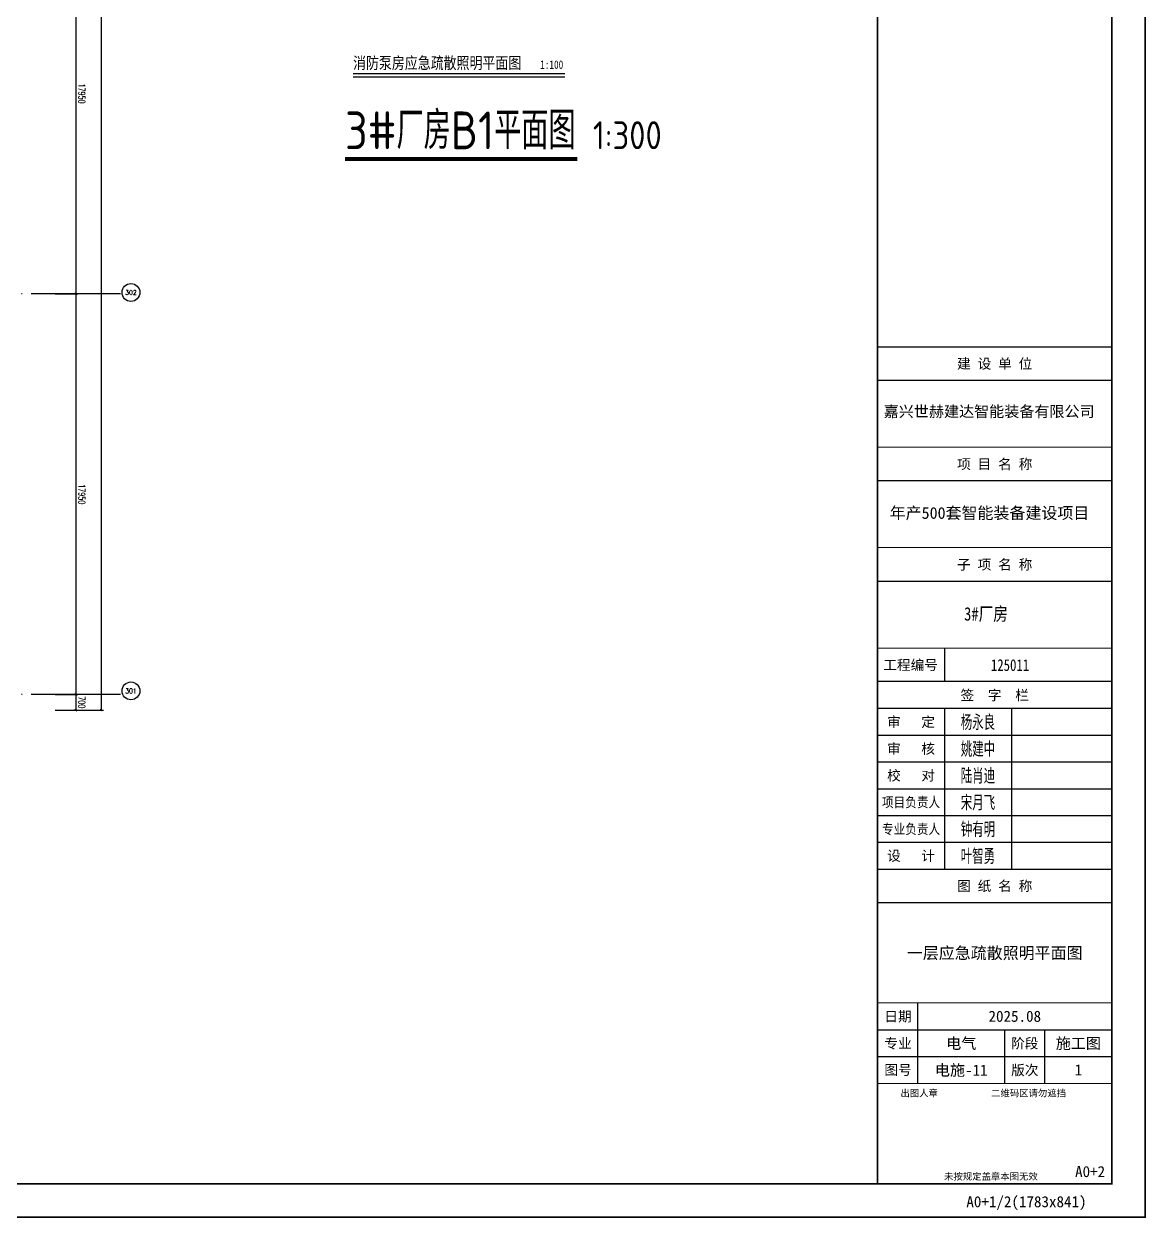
# Model space of a CAD drawing. Extents: x -1396510 to 1250330, y -1892470 to 1623980.
# Drawn here: x 521851 to 572154, y -1383327 to -1329829 of the extents above; entities that cross this region are included whole.
import ezdxf
from ezdxf.enums import TextEntityAlignment as Align

# ---------------------------------------------------------------- set-up
doc = ezdxf.new("R2010")
doc.units = 0
doc.header["$LTSCALE"] = 1000
doc.header["$MEASUREMENT"] = 0
doc.linetypes.add('DOTE', pattern=[2.42, 2, -0.2, 0.02, -0.2])
doc.layers.get('Defpoints').update_dxf_attribs({"color": 210})
for name, color, linetype in [('0-cxFrame', 155, 'Continuous'), ('A-AXIS-D', 1, 'Continuous'), ('A-AXIS-DOTE', 14, 'DOTE'), ('DIM_SYMB', 3, 'Continuous'), ('PUB_TEXT', 7, 'Continuous'), ('qianming', 155, 'Continuous'), ('经纶图框—文字', 3, 'Continuous')]:
    doc.layers.add(name, color=color, linetype=linetype)
doc.layers.add('0-cxText', color=131, linetype='Continuous', lineweight=25)
doc.layers.add('A-云线2', color=3, linetype='Continuous', plot=False)
doc.styles.add('-宋体', font='', dxfattribs={"width": 0.8})
doc.styles.add('_TCH_AXIS', font='COMPLEX', dxfattribs={"bigfont": 'GBCBIG'})
doc.styles.add('_TCH_DIM_T3', font='SIMPLEX', dxfattribs={"width": 0.705882, "bigfont": 'GBCBIG'})
doc.styles.add('A-DIM_T3', font='SIMPLEX', dxfattribs={"width": 0.705882, "bigfont": 'GBCBIG'})
doc.styles.add('BZHZ', font='bzxw', dxfattribs={"width": 0.8, "bigfont": 'bzhz'})
doc.styles.add('cx_biaoti', font='')
doc.styles.add('cx_tuming', font='simhei.ttf')
doc.styles.add('cx_tuqian1', font='')
doc.styles.get("Standard").update_dxf_attribs({"font": 'gbenor.shx', "bigfont": 'gbcbig.shx'})
doc.styles.add('TKJY_宋体', font='', dxfattribs={"width": 0.8})
doc.styles.add('黑体', font='simhei.ttf', dxfattribs={"height": 12})
doc.styles.get('-宋体').set_extended_font_data('SimSun')
doc.styles.get('cx_biaoti').set_extended_font_data('SimSun')
doc.styles.get('cx_tuqian1').set_extended_font_data('SimSun')
doc.styles.get('TKJY_宋体').set_extended_font_data('SimSun')
doc.dimstyles.new('_TCH_ARCH&&100', dxfattribs={"dimtxt": 297.5, "dimasz": 100, "dimexe": 100, "dimexo": 100, "dimgap": 126.25, "dimtad": 1, "dimdec": 0, "dimzin": 0, "dimdsep": 46, "dimtxsty": '_TCH_DIM_T3', "dimblk": 'ARCHTICK', "dimcen": 0.09, "dimclrt": 7, "dimazin": 2, "dimtfac": 1, "dimtdec": 0, "dimtix": 1, "dimtmove": 2, "dimatfit": 3, "dimfxl": 0, "dimtolj": 1, "dimtzin": 0, "dimarcsym": 0})
doc.dimstyles.new('A-DIM&&100', dxfattribs={"dimtxt": 297.5, "dimasz": 100, "dimexe": 100, "dimexo": 100, "dimgap": 126.25, "dimtad": 1, "dimdec": 0, "dimzin": 0, "dimdsep": 46, "dimtxsty": 'A-DIM_T3', "dimblk": 'ARCHTICK', "dimcen": 0.09, "dimclrt": 7, "dimazin": 2, "dimtfac": 1, "dimtdec": 0, "dimtix": 1, "dimtmove": 2, "dimatfit": 3, "dimfxl": 0, "dimtolj": 1, "dimtzin": 0, "dimarcsym": 0})

# ---------------------------------------------------------------- blocks, each defined once
blk = doc.blocks.new('_ArchTick')
at = {"color": 0, "linetype": 'ByBlock', "const_width": 0.4}
blk.add_lwpolyline([(-0.5, -0.5), (0.5, 0.5)], dxfattribs=at)
blk = doc.blocks.new('*D506')
at = {"layer": 'A-AXIS-D', "color": 0, "lineweight": -2, "transparency": 16777216}
for p, q in [((187894, -35900), (188910, -35900)), ((188810, -35900), (188810, -53850)), ((187894, -53850), (188910, -53850))]:
    blk.add_line(p, q, dxfattribs=at)
at = {"layer": 'Defpoints', "color": 0, "transparency": 16777216}
for p in [(187794, -35900), (187794, -53850), (188810, -53850)]:
    blk.add_point(p, dxfattribs=at)
at = {"layer": 'A-AXIS-D', "color": 0, "lineweight": -2, "transparency": 16777216, "xscale": 100, "yscale": 100, "zscale": 100}
for p, rotation in [((188810, -35900), 90), ((188810, -53850), 270)]:
    blk.add_blockref('_ArchTick', p, dxfattribs=dict(at, rotation=rotation))
at = {"layer": 'A-AXIS-D', "color": 7, "transparency": 16777216, "insert": (189085, -44875), "char_height": 297.5, "attachment_point": 5, "rotation": 270, "style": 'A-DIM_T3'}
blk.add_mtext('\\A1;17950', dxfattribs=at)
blk = doc.blocks.new('*D507')
at = {"layer": 'A-AXIS-D', "color": 0, "lineweight": -2, "transparency": 16777216}
for p, q in [((187894, -53850), (188910, -53850)), ((188810, -53850), (188810, -71800)), ((187894, -71800), (188910, -71800))]:
    blk.add_line(p, q, dxfattribs=at)
at = {"layer": 'Defpoints', "color": 0, "transparency": 16777216}
for p in [(187794, -53850), (187794, -71800), (188810, -71800)]:
    blk.add_point(p, dxfattribs=at)
at = {"layer": 'A-AXIS-D', "color": 0, "lineweight": -2, "transparency": 16777216, "xscale": 100, "yscale": 100, "zscale": 100}
for p, rotation in [((188810, -53850), 90), ((188810, -71800), 270)]:
    blk.add_blockref('_ArchTick', p, dxfattribs=dict(at, rotation=rotation))
at = {"layer": 'A-AXIS-D', "color": 7, "transparency": 16777216, "insert": (189085, -62825), "char_height": 297.5, "attachment_point": 5, "rotation": 270, "style": 'A-DIM_T3'}
blk.add_mtext('\\A1;17950', dxfattribs=at)
blk = doc.blocks.new('*D508')
at = {"layer": 'A-AXIS-D', "color": 0, "lineweight": -2, "transparency": 16777216}
for p, q in [((187894, -71800), (188910, -71800)), ((188810, -71800), (188810, -72500)), ((187894, -72500), (188910, -72500))]:
    blk.add_line(p, q, dxfattribs=at)
at = {"layer": 'Defpoints', "color": 0, "transparency": 16777216}
for p in [(187794, -71800), (187794, -72500), (188810, -72500)]:
    blk.add_point(p, dxfattribs=at)
at = {"layer": 'A-AXIS-D', "color": 0, "lineweight": -2, "transparency": 16777216, "xscale": 100, "yscale": 100, "zscale": 100}
for p, rotation in [((188810, -71800), 90), ((188810, -72500), 270)]:
    blk.add_blockref('_ArchTick', p, dxfattribs=dict(at, rotation=rotation))
at = {"layer": 'A-AXIS-D', "color": 7, "transparency": 16777216, "insert": (189085, -72150), "char_height": 297.5, "attachment_point": 5, "rotation": 270, "style": 'A-DIM_T3'}
blk.add_mtext('\\A1;700', dxfattribs=at)
blk = doc.blocks.new('*D5829')
at = {"layer": 'A-AXIS-D', "color": 0, "lineweight": -2, "transparency": 16777216}
for p, q in [((188154, 700), (190050, 700)), ((189950, 700), (189950, -72500)), ((188154, -72500), (190050, -72500))]:
    blk.add_line(p, q, dxfattribs=at)
at = {"layer": 'Defpoints', "color": 0, "transparency": 16777216}
for p in [(188054, 700), (188054, -72500), (189950, -72500)]:
    blk.add_point(p, dxfattribs=at)
at = {"layer": 'A-AXIS-D', "color": 0, "lineweight": -2, "transparency": 16777216, "xscale": 100, "yscale": 100, "zscale": 100}
for p, rotation in [((189950, 700), 90), ((189950, -72500), 270)]:
    blk.add_blockref('_ArchTick', p, dxfattribs=dict(at, rotation=rotation))
at = {"layer": 'A-AXIS-D', "color": 7, "transparency": 16777216, "insert": (190225, -35900), "char_height": 297.5, "attachment_point": 5, "rotation": 270, "style": '_TCH_DIM_T3'}
blk.add_mtext('\\A1;73200', dxfattribs=at)
blk = doc.blocks.new('zjcx_lan_qianzi(Dragon)')
for p, q in [((-7000, 4800), (0, 4800)), ((-5000, 4800), (-5000, 0)), ((-3000, 4800), (-3000, 0)), ((-7000, 4000), (0, 4000)), ((-7000, 3200), (0, 3200)), ((-7000, 2400), (0, 2400)), ((-7000, 1600), (0, 1600)), ((-7000, 800), (0, 800))]:
    blk.add_line(p, q)
at = {"const_width": 30}
blk.add_lwpolyline([(-7000, 5600), (0, 5600)], dxfattribs=at)
blk.add_lwpolyline([(-7000, 5600), (0, 5600), (0, 0), (-7000, 0)], close=True, dxfattribs=at)
at = {"style": 'cx_biaoti'}
for s, p in [('签  字  栏', (-3500, 5200)), ('审   定', (-6000, 4400)), ('审   核', (-6000, 3600)), ('校   对', (-6000, 2800)), ('设   计', (-6000, 400))]:
    blk.add_text(s, height=300, dxfattribs=at).set_placement(p, align=Align.MIDDLE)
at = {"style": 'cx_biaoti', "width": 0.85}
for s, p in [('项目负责人', (-6000, 2000)), ('专业负责人', (-6000, 1200))]:
    blk.add_text(s, height=300, dxfattribs=at).set_placement(p, align=Align.MIDDLE)
blk = doc.blocks.new('T-签字(Dragon)')
at = {"layer": '0-cxFrame'}
blk.add_blockref('zjcx_lan_qianzi(Dragon)', (0, 0), dxfattribs=at)
at = {"layer": 'qianming', "style": 'BZHZ', "width": 0.8}
for s, p in [('杨永良', (-4000, 4400)), ('姚建中', (-4000, 3600)), ('陆肖迪', (-4000, 2800)), ('宋月飞', (-4000, 2000)), ('钟有明', (-4000, 1200)), ('叶智勇', (-4000, 400))]:
    blk.add_text(s, height=450, dxfattribs=at).set_placement(p, align=Align.MIDDLE)
blk = doc.blocks.new('zjcx_lan_tuming(Dragon)')
for p, q in [((-7000, 8400), (0, 8400)), ((-5800, 3000), (-5800, 5400)), ((-7000, 4600), (0, 4600)), ((-3200, 3000), (-3200, 4600)), ((-2000, 3000), (-2000, 4600)), ((-7000, 3800), (0, 3800))]:
    blk.add_line(p, q)
at = {"const_width": 30}
for points in [[(-7000, 9400), (0, 9400)], [(-7000, 5400), (0, 5400)], [(-7000, 3000), (0, 3000)], [(-7000, 0), (0, 0)]]:
    blk.add_lwpolyline(points, dxfattribs=at)
blk.add_lwpolyline([(-7000, 9400), (0, 9400), (0, 0), (-7000, 0)], close=True)
at = {"style": 'cx_biaoti'}
for s, p in [('图 纸 名 称', (-3500, 8900)), ('日期', (-6388, 5000)), ('专业', (-6388, 4200)), ('阶段', (-2600, 4200)), ('图号', (-6388, 3400)), ('版次', (-2600, 3400))]:
    blk.add_text(s, height=300, dxfattribs=at).set_placement(p, align=Align.MIDDLE)
for s, p in [('出图人章', (-6316, 2607)), ('二维码区请勿遮挡', (-3609, 2607)), ('未按规定盖章本图无效', (-5013, 120))]:
    blk.add_text(s, height=200, dxfattribs=at).set_placement(p)
blk = doc.blocks.new('T-图签(Dragon)')
blk.add_blockref('zjcx_lan_tuming(Dragon)', (0, 0))
at = {"color": 3, "style": 'cx_biaoti'}
for s, p in [('2025.08', (-2900, 5000)), ('电气', (-4500, 4200)), ('施工图', (-1000, 4200))]:
    blk.add_text(s, height=330, dxfattribs=at).set_placement(p, align=Align.MIDDLE)
blk = doc.blocks.new('zjcx_lan_xiangmu(Dragon)')
for p, q in [((-7000, 9000), (0, 9000)), ((-7000, 6000), (0, 6000)), ((-7000, 3000), (0, 3000)), ((-5000, 1000), (-5000, 0))]:
    blk.add_line(p, q)
at = {"const_width": 30}
for points in [[(-7000, 10000), (0, 10000)], [(-7000, 7000), (0, 7000)], [(-7000, 7000), (0, 7000)], [(-7000, 4000), (0, 4000)], [(-7000, 4000), (0, 4000)], [(-7000, 1000), (0, 1000)], [(-7000, 0), (0, 0)]]:
    blk.add_lwpolyline(points, dxfattribs=at)
blk.add_lwpolyline([(-7000, 10000), (0, 10000), (0, 0), (-7000, 0)], close=True)
at = {"style": 'cx_biaoti'}
for s, p in [('建 设 单 位', (-3500, 9500)), ('项 目 名 称', (-3500, 6500)), ('子 项 名 称', (-3500, 3500)), ('工程编号', (-6013, 500))]:
    blk.add_text(s, height=300, dxfattribs=at).set_placement(p, align=Align.MIDDLE)
blk = doc.blocks.new('T-项目(Dragon)')
blk.add_blockref('zjcx_lan_xiangmu(Dragon)', (0, 0))
at = {"color": 3, "style": 'cx_tuming'}
for s, height, p in [('嘉兴世赫建达智能装备有限公司', 330, (-6816, 7901)), ('年产500套智能装备建设项目 ', 350, (-6638, 4859))]:
    blk.add_text(s, height=height, dxfattribs=at).set_placement(p)
at = {"layer": '经纶图框—文字', "color": 4, "style": 'TKJY_宋体', "width": 0.8}
blk.add_text('125011', height=350, dxfattribs=at).set_placement((-3042, 316), align=Align.CENTER)
blk = doc.blocks.new('zjcx_T0(Dragon)')
at = {"layer": '0-cxFrame', "const_width": 50}
blk.add_lwpolyline([(0, 82100), (-7000, 82100), (-7000, 0), (0, 0)], close=True, dxfattribs=at)
at = {"layer": '0-cxFrame'}
for name, p in [('T-项目(Dragon)', (0, 15000)), ('T-签字(Dragon)', (0, 9400)), ('T-图签(Dragon)', (0, 0))]:
    blk.add_blockref(name, p, dxfattribs=at)
blk = doc.blocks.new('TK22.A0+2 L(Dragon)')
at = {"layer": '0-cxFrame', "color": 7, "const_width": 0.5}
blk.add_lwpolyline([(0, 0), (-1783, 0), (-1783, 841), (0, 841)], close=True, dxfattribs=at)
at = {"layer": '0-cxFrame', "const_width": 0.5}
for points in [[(-80, 10), (-1763, 10), (-1763, 831), (-80, 831)], [(-10, 10), (-80, 10), (-80, 831), (-10, 831)]]:
    blk.add_lwpolyline(points, close=True, dxfattribs=at)
at = {"layer": '0-cxFrame', "xscale": 0.01, "yscale": 0.01, "zscale": 0.01}
blk.add_blockref('zjcx_T0(Dragon)', (-10, 10), dxfattribs=at)
at = {"style": '黑体', "flags": 4}
blk.add_attdef('图幅', text='', height=3.3, dxfattribs=at).set_placement((-40, 3), align=Align.RIGHT)
at = {"layer": '0-cxFrame', "style": '黑体'}
blk.add_text('(1783x841)', height=3.3, dxfattribs=at).set_placement((-40, 3))
at = {"layer": '0-cxText', "flags": 4}
for tag, height, style, p in [('建设单位', 3.5, 'cx_tuming', (-45, 240)), ('项目名称', 3.5, 'cx_tuming', (-45, 210)), ('子项名称', 3.5, 'cx_tuming', (-45, 180)), ('工程编号', 3.3, 'cx_tuqian1', (-35, 165)), ('图名1', 3.5, 'cx_tuming', (-45, 87)), ('图名2', 3.5, 'cx_tuming', (-45, 79)), ('图名3', 3.5, 'cx_tuming', (-45, 71)), ('出图日期', 3.3, 'cx_tuqian1', (-39, 60)), ('专业', 3.3, 'cx_tuqian1', (-55, 52)), ('图号', 3.3, 'cx_tuqian1', (-55, 44)), ('版次', 3.3, 'cx_tuqian1', (-20, 44))]:
    blk.add_attdef(tag, text='', height=height, dxfattribs=dict(at, style=style)).set_placement(p, align=Align.MIDDLE)
at = {"layer": 'Defpoints', "color": 6, "flags": 4}
for tag, height, style, p in [('tufu', 3.3, '黑体', (-12, 12)), ('dwfname', 4, 'cx_tuqian1', (-80, 3))]:
    blk.add_attdef(tag, text='', height=height, dxfattribs=dict(at, style=style)).set_placement(p, align=Align.RIGHT)
blk = doc.blocks.new('世赫3#厂房一层0821')
at = {"layer": 'A-AXIS-D'}
for centre in [(191283.7, -53785.7), (191283.7, -71635.7)]:
    blk.add_circle(centre, 400, dxfattribs=at)
at = {"layer": 'A-AXIS-DOTE', "color": 8, "ltscale": 2}
for p, q in [((190814.2, -53850), (-5155.8, -53850)), ((190814.2, -71800), (-5155.8, -71800))]:
    blk.add_line(p, q, dxfattribs=at)
at = {"layer": 'DIM_SYMB', "const_width": 175}
blk.add_lwpolyline([(200883.7, -47810.8), (211290, -47810.8)], dxfattribs=at)
at = {"layer": 'A-AXIS-D', "color": 7, "style": '_TCH_AXIS'}
for s, height, p, p2 in [('302', 206.28, (191023.4, -53888.9), (191544.1, -53888.9)), ('301', 224.46, (191027.2, -71747.9), (191540.3, -71747.9))]:
    blk.add_text(s, height=height, dxfattribs=at).set_placement(p, p2, align=Align.FIT)
at = {"layer": 'DIM_SYMB', "color": 7}
for s, height, p in [('3#厂房B1平面图', 1687.94, (200883.7, -47367.7)), ('1:300', 1250, (211990, -47367.7))]:
    blk.add_text(s, height=height, dxfattribs=at).set_placement(p)
at = {"layer": 'A-AXIS-D'}
dim = blk.add_linear_dim(base=(189949.7, -72500.1), p1=(188054.2, 700), p2=(188054.2, -72500.1), angle=270, dimstyle='_TCH_ARCH&&100', dxfattribs=at)
dim.commit()
dim.dimension.update_dxf_attribs({"geometry": '*D5829', "text_midpoint": (190224.7, -35900), "dimtype": 161, "text_rotation": 270})
for base, p1, p2, picture, middle in [((188810, -53850), (187794.2, -35900), (187794.2, -53850), '*D506', (189085, -44875)), ((188810, -71800), (187794.2, -53850), (187794.2, -71800), '*D507', (189085, -62825)), ((188810, -72500.1), (187794.2, -71800), (187794.2, -72500.1), '*D508', (189085, -72150))]:
    dim = blk.add_linear_dim(base=base, p1=p1, p2=p2, angle=270, dimstyle='A-DIM&&100', override={"dimgap": 0}, dxfattribs=at)
    dim.commit()
    dim.dimension.update_dxf_attribs({"geometry": picture, "text_midpoint": middle, "dimtype": 129, "text_rotation": 270})

msp = doc.modelspace()

# ---------------------------------------------------------------- linework, layer by layer
at = {"layer": 'DIM_SYMB', "const_width": 70}
msp.add_lwpolyline([(536604.8, -1332060), (546103.9, -1332060)], dxfattribs=at)
at = {"layer": 'DIM_SYMB'}
msp.add_lwpolyline([(536604.8, -1332200), (546103.9, -1332200)], dxfattribs=at)

# ---------------------------------------------------------------- block references
at = {"layer": '0-cxFrame'}
ref = msp.add_blockref('TK22.A0+2 L(Dragon)', (572116.2, -1383290), dxfattribs=dict(at, xscale=150, yscale=150, zscale=150))
ref.add_attrib('图名2', '一层应急疏散照明平面图', dxfattribs={"layer": '0-cxText', "height": 525, "style": 'cx_tuming'}).set_placement((565366.2, -1371440), align=Align.MIDDLE)
ref.add_attrib('图号', '电施-11', dxfattribs={"layer": '0-cxText', "height": 495, "style": 'cx_tuqian1'}).set_placement((563866.2, -1376690), align=Align.MIDDLE)
ref.add_attrib('版次', '1', dxfattribs={"layer": '0-cxText', "height": 495, "style": 'cx_tuqian1'}).set_placement((569116.2, -1376690), align=Align.MIDDLE)
ref.add_attrib('图幅', 'A0+1/2', dxfattribs={"layer": '0', "height": 495, "style": '黑体'}).set_placement((566116.2, -1382840), align=Align.RIGHT)
ref.add_attrib('tufu', 'A0+2', dxfattribs={"layer": 'Defpoints', "color": 6, "height": 495, "style": '黑体'}).set_placement((570316.2, -1381490), align=Align.RIGHT)
at = {"layer": 'A-云线2'}
msp.add_blockref('世赫3#厂房一层0821', (335365.8, -1288074), dxfattribs=at)

# ---------------------------------------------------------------- texts
at = {"layer": 'PUB_TEXT', "style": '-宋体', "width": 0.8}
for s, height, p in [('消防泵房应急疏散照明平面图', 531.646, (536604.8, -1331843.2)), ('1:100', 379.75, (544994.6, -1331843.2))]:
    msp.add_text(s, height=height, dxfattribs=at).set_placement(p)
at = {"layer": '经纶图框—文字', "style": 'TKJY_宋体', "width": 0.8}
msp.add_text('3#厂房', height=600, dxfattribs=at).set_placement((564975.2, -1356557.4), align=Align.CENTER)

doc.saveas('drawing.dxf')
